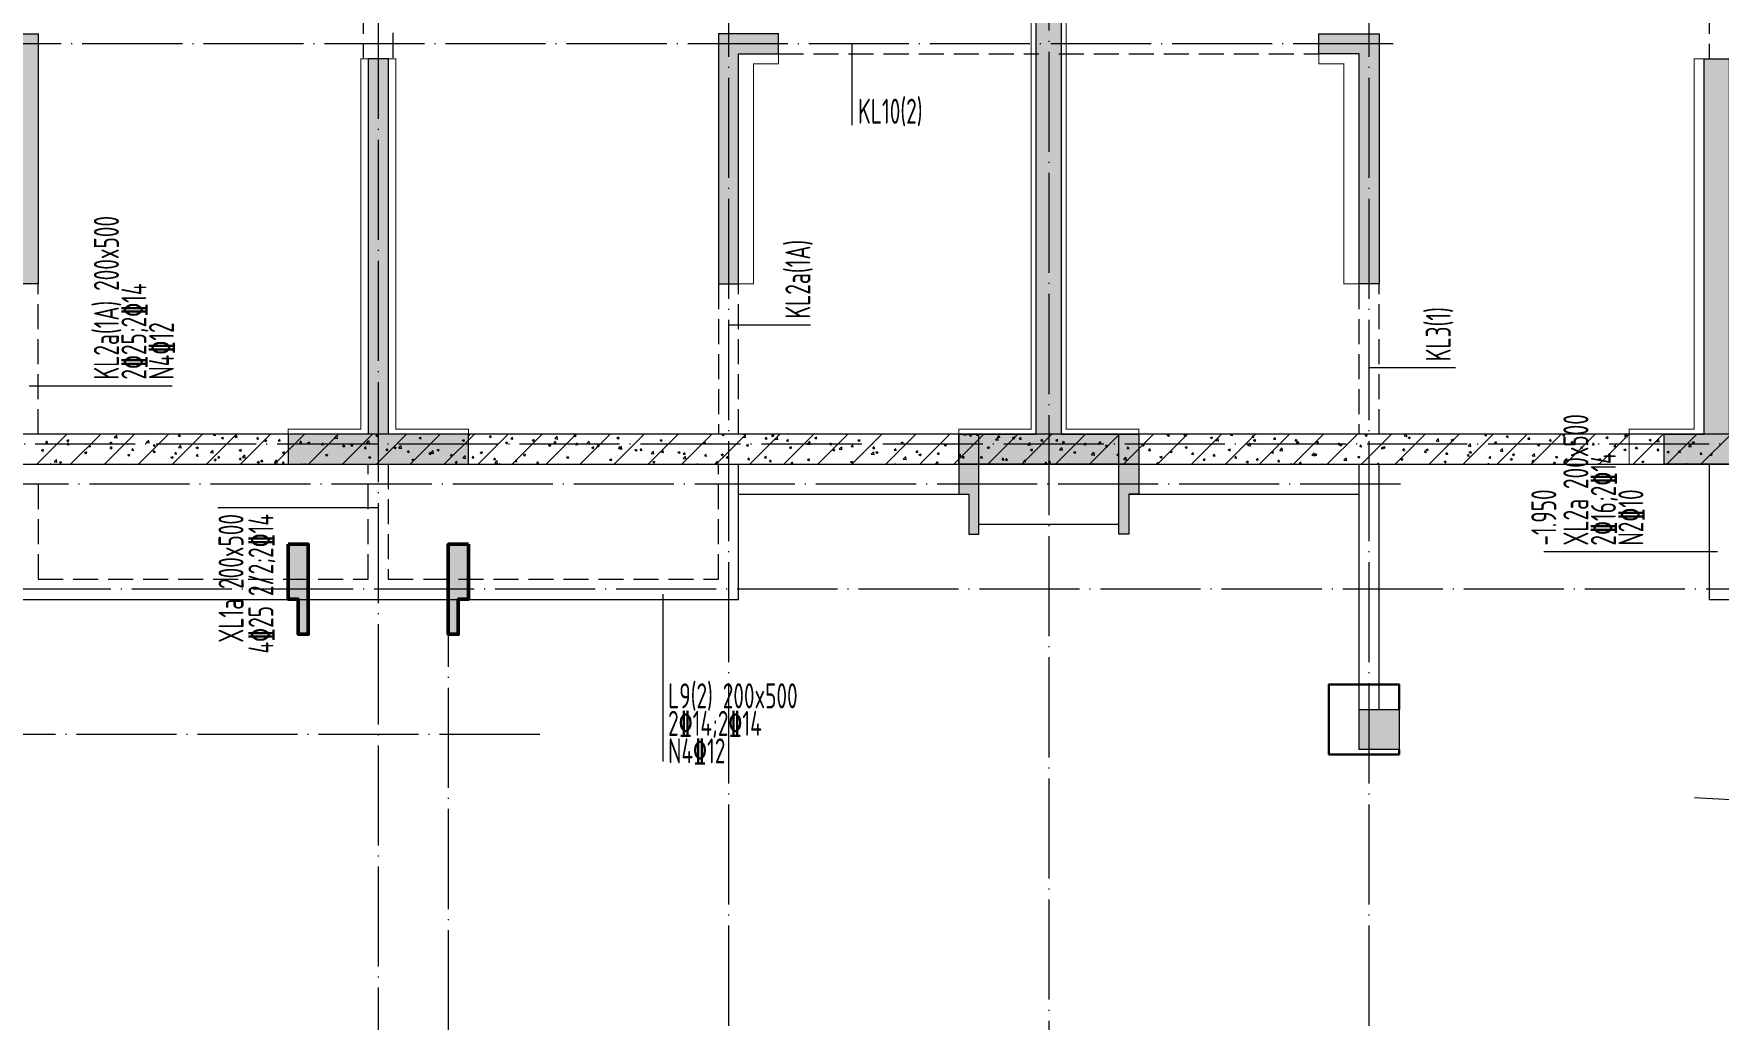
# Model space of a CAD drawing. Extents: x 5874492 to 7194610, y -939842 to -279257.
# Drawn here: x 6933902 to 6950737, y -459153 to -449307 of the extents above; entities that cross this region are included whole.
import ezdxf
from ezdxf.enums import TextEntityAlignment as Align

# ---------------------------------------------------------------- set-up
doc = ezdxf.new("R2010")
doc.units = 0
doc.header["$LTSCALE"] = 1000
doc.linetypes.add('DASH', pattern=[0.35, 0.25, -0.1])
doc.linetypes.add('DOTE', pattern=[2.42, 2, -0.2, 0.02, -0.2])
for name, color, linetype, lineweight in [('A-墙体', 140, 'Continuous', 50), ('A-大样-填充', 8, 'Continuous', 9), ('A-平面-屋面线', 40, 'Continuous', 30), ('A-轴线-塔楼', 1, 'DOTE', 9), ('A-轴线-隔墙', 41, 'DOTE', 9), ('S-基础-DQ', 6, 'Continuous', 20), ('S-基础-HATCH', 251, 'Continuous', 20), ('S-墙柱-HATCH', 251, 'Continuous', 20), ('S-墙柱-WALL', 6, 'Continuous', 20), ('S-大样-HATCH', 251, 'Continuous', 20), ('S-大样-实线', 2, 'Continuous', 20), ('S-板-BEAM', 4, 'DASH', 20), ('S-板-BEAM-CON', 2, 'Continuous', 20), ('S-板-COLU', 50, 'DASH', 20), ('S-板-模板线条', 140, 'Continuous', 20), ('S-梁-垂直集中标注', 45, 'Continuous', 20), ('S-梁-水平集中标注', 191, 'Continuous', 20)]:
    doc.layers.add(name, color=color, linetype=linetype, lineweight=lineweight)
doc.styles.add('样式 1', font='tssdeng.shx', dxfattribs={"width": 0.7, "bigfont": 'tssdchn.shx'})

# ---------------------------------------------------------------- blocks, each defined once
blk = doc.blocks.new('20191023.11405152')
at = {"layer": 'S-大样-HATCH'}
h = blk.add_hatch(color=256, dxfattribs=at)
h.dxf.hatch_style = 1
h.paths.add_polyline_path([(-100, 0), (0, 0), (0, -400), (100, -400), (100, 600), (-100, 600)])
at = {"layer": 'S-大样-实线'}
blk.add_lwpolyline([(-100, 0), (0, 0), (0, -400), (100, -400), (100, 600), (-100, 600)], close=True, dxfattribs=at)
blk = doc.blocks.new('ndgfjhgkjhk')
at = {"layer": 'A-平面-屋面线', "ltscale": 0.2}
blk.add_lwpolyline([(6637895, -532105), (6637895, -531855), (6637195, -531855), (6637195, -532555), (6637895, -532555), (6637895, -532505)], dxfattribs=at)
at = {"layer": 'S-板-BEAM'}
for p, q in [((6627545, -521955), (6627545, -525597)), ((6627845, -525597), (6627845, -521955)), ((6640995, -521955), (6640995, -525605)), ((6631695, -525555), (6634295, -525555)), ((6634495, -525555), (6637095, -525555)), ((6624295, -529355), (6624295, -527855)), ((6631095, -527855), (6631095, -529355)), ((6631295, -529355), (6631295, -527855)), ((6637495, -527855), (6637495, -529355)), ((6637695, -529355), (6637695, -527855)), ((6637695, -529355), (6637695, -529355)), ((6631095, -530805, 0), (6631095, -529655)), ((6624295, -529855, 0), (6624295, -530805, 0)), ((6624295, -530805, 0), (6627595, -530805, 0)), ((6627795, -530805, 0), (6631095, -530805, 0))]:
    blk.add_line(p, q, dxfattribs=at)
blk.add_lwpolyline([(6627595, -530805), (6627595, -529655), (6627795, -529655), (6627795, -530805)], dxfattribs=at)
at = {"layer": 'S-板-BEAM-CON'}
for p, q in [((6631295, -531005, 0), (6631295, -529655)), ((6637495, -529655), (6637495, -532105)), ((6637695, -532105), (6637695, -529655)), ((6624095, -531005, 0), (6631295, -531005, 0))]:
    blk.add_line(p, q, dxfattribs=at)
at = {"layer": 'S-板-BEAM-CON', "elevation": 0}
blk.add_lwpolyline([(6640995, -529655), (6640995, -531005), (6641705, -531005)], dxfattribs=at)
at = {"layer": 'S-板-模板线条', "ltscale": 0.5}
for p, q in [((6631295, -529955), (6633595, -529955)), ((6635195, -529955), (6637495, -529955)), ((6633695, -530255), (6635095, -530255))]:
    blk.add_line(p, q, dxfattribs=at)
blk = doc.blocks.new('ZHOUWANG2')
at = {"layer": 'A-轴线-塔楼', "linetype": 'DOTE', "ltscale": 0.5}
for p, q in [((197846, 135010), (197846, 108021)), ((191146, 126870), (191146, 108021)), ((194646, 125070), (194646, 108021)), ((201046, 125070), (201046, 107175)), ((201288, 120570), (180502, 120570)), ((227437, 116570), (165262, 116570)), ((191846, 115345), (191846, 108021)), ((192759, 113670), (165262, 113670))]:
    blk.add_line(p, q, dxfattribs=at)
at = {"layer": 'A-轴线-塔楼', "ltscale": 0.5}
blk.add_line((222179, 112100), (204299, 113036), dxfattribs=at)
at = {"layer": 'A-轴线-隔墙', "ltscale": 0.5}
for p, q in [((201360, 116170), (165262, 116170)), ((209044, 115120), (165262, 115120))]:
    blk.add_line(p, q, dxfattribs=at)
blk = doc.blocks.new('sfdgjhgfhgkjhk')
at = {"layer": 'S-基础-DQ'}
for points in [[(6945492, 358792), (6945492, 356336), (6963809, 356336), (6963809, 354236), (6966809, 354236), (6966809, 354586), (6971909, 354586), (6971909, 347036), (6977909, 347036), (6977909, 339686), (6931592, 339686), (6931592, 336294)], [(6931892, 336294), (6931892, 339386), (6978209, 339386), (6978209, 347336), (6972209, 347336), (6972209, 354886), (6966509, 354886), (6966509, 354536), (6964109, 354536), (6964109, 356636), (6945792, 356636), (6945792, 358792)]]:
    blk.add_lwpolyline(points, dxfattribs=at)
at = {"layer": 'S-基础-HATCH'}
for p, q in [((6951096, 339386), (6951396, 339686)), ((6951184, 339601), (6951199, 339618)), ((6951184, 339601), (6951202, 339599)), ((6951203, 339596), (6951199, 339615)), ((6951396, 339624), (6951417, 339632)), ((6951396, 339624), (6951410, 339613)), ((6951399, 339582), (6951414, 339599)), ((6951399, 339582), (6951417, 339580)), ((6951411, 339610), (6951417, 339628)), ((6951418, 339577), (6951414, 339596)), ((6951435, 339386), (6951735, 339686)), ((6951614, 339563), (6951629, 339580)), ((6951614, 339563), (6951632, 339561)), ((6951633, 339558), (6951630, 339577)), ((6951774, 339386), (6952074, 339686)), ((6951827, 339599), (6951848, 339608)), ((6951827, 339599), (6951842, 339589)), ((6951830, 339544), (6951844, 339561)), ((6951842, 339586), (6951848, 339604)), ((6951848, 339539), (6951845, 339558)), ((6951871, 339652), (6951895, 339676)), ((6951871, 339652), (6951898, 339648)), ((6951899, 339645), (6951895, 339674)), ((6952094, 339683), (6952095, 339686)), ((6952114, 339386), (6952414, 339686)), ((6952191, 339602), (6952215, 339627)), ((6952191, 339602), (6952218, 339598)), ((6952219, 339595), (6952215, 339624)), ((6952258, 339575), (6952279, 339584)), ((6952258, 339575), (6952273, 339565)), ((6952273, 339562), (6952279, 339580)), ((6952453, 339386), (6952753, 339686)), ((6952510, 339672), (6952531, 339680)), ((6952510, 339672), (6952525, 339662)), ((6952512, 339553), (6952535, 339577)), ((6952512, 339553), (6952538, 339549)), ((6952525, 339659), (6952532, 339677)), ((6952539, 339546), (6952536, 339574)), ((6952689, 339551), (6952710, 339559)), ((6952689, 339551), (6952704, 339541)), ((6952705, 339538), (6952711, 339556)), ((6952793, 339386), (6953093, 339686)), ((6952864, 339676), (6952873, 339686)), ((6952864, 339676), (6952882, 339674)), ((6952882, 339671), (6952880, 339686)), ((6952941, 339648), (6952962, 339656)), ((6952941, 339648), (6952956, 339638)), ((6952957, 339635), (6952963, 339653)), ((6953079, 339657), (6953094, 339674)), ((6953079, 339657), (6953097, 339655)), ((6953098, 339652), (6953094, 339671)), ((6953132, 339386), (6953432, 339686)), ((6953294, 339638), (6953309, 339655)), ((6953294, 339638), (6953312, 339636)), ((6953313, 339633), (6953309, 339652)), ((6953372, 339624), (6953393, 339632)), ((6953372, 339624), (6953387, 339614)), ((6953388, 339611), (6953394, 339629)), ((6953472, 339386), (6953772, 339686)), ((6953509, 339619), (6953524, 339636)), ((6953509, 339619), (6953527, 339618)), ((6953528, 339614), (6953525, 339633)), ((6953725, 339600), (6953739, 339618)), ((6953725, 339600), (6953743, 339599)), ((6953743, 339595), (6953740, 339614)), ((6953803, 339600), (6953824, 339608)), ((6953803, 339600), (6953818, 339590)), ((6953811, 339386), (6954111, 339686)), ((6953819, 339587), (6953825, 339605)), ((6953940, 339582), (6953954, 339599)), ((6953940, 339582), (6953958, 339580)), ((6953958, 339577), (6953955, 339595)), ((6954071, 339684), (6954072, 339686)), ((6954073, 339646), (6954096, 339671)), ((6954073, 339646), (6954099, 339642)), ((6954100, 339639), (6954097, 339668)), ((6954150, 339386), (6954450, 339686)), ((6954155, 339563), (6954169, 339580)), ((6954155, 339563), (6954173, 339561)), ((6954174, 339558), (6954170, 339577)), ((6954234, 339576), (6954255, 339584)), ((6954234, 339576), (6954249, 339566)), ((6954250, 339563), (6954256, 339581)), ((6954370, 339544), (6954385, 339561)), ((6954389, 339539), (6954385, 339558)), ((6954393, 339597), (6954416, 339621)), ((6954393, 339597), (6954420, 339593)), ((6954420, 339590), (6954417, 339618)), ((6954486, 339673), (6954507, 339681)), ((6954486, 339673), (6954501, 339663)), ((6954490, 339386), (6954790, 339686)), ((6954502, 339659), (6954508, 339678)), ((6954666, 339552), (6954687, 339560)), ((6954666, 339552), (6954680, 339542)), ((6954681, 339539), (6954687, 339557)), ((6954713, 339547), (6954736, 339571)), ((6954740, 339540), (6954737, 339569)), ((6954829, 339386), (6955129, 339686)), ((6954918, 339649), (6954939, 339657)), ((6954918, 339649), (6954933, 339639)), ((6954933, 339635), (6954939, 339654)), ((6955169, 339386), (6955469, 339686)), ((6955349, 339625), (6955370, 339633)), ((6955349, 339625), (6955364, 339615)), ((6955364, 339611), (6955370, 339630)), ((6955404, 339675), (6955413, 339686)), ((6955404, 339675), (6955422, 339674)), ((6955423, 339671), (6955420, 339686)), ((6955508, 339386), (6955808, 339686)), ((6955620, 339657), (6955634, 339674)), ((6955620, 339657), (6955637, 339655)), ((6955638, 339652), (6955635, 339671)), ((6955780, 339601), (6955801, 339609)), ((6955780, 339601), (6955795, 339591)), ((6955795, 339587), (6955802, 339606)), ((6955835, 339638), (6955849, 339655)), ((6955835, 339638), (6955853, 339636)), ((6955847, 339386), (6956147, 339686)), ((6955853, 339633), (6955850, 339652)), ((6955981, 339683), (6955981, 339686)), ((6956048, 339684), (6956048, 339686)), ((6956050, 339619), (6956064, 339636)), ((6956050, 339619), (6956068, 339617)), ((6956069, 339614), (6956065, 339633)), ((6956187, 339386), (6956487, 339686)), ((6956211, 339577), (6956232, 339585)), ((6956211, 339577), (6956226, 339567)), ((6956227, 339563), (6956233, 339582)), ((6956265, 339600), (6956280, 339617)), ((6956265, 339600), (6956283, 339599)), ((6956274, 339641), (6956297, 339665)), ((6956274, 339641), (6956301, 339637)), ((6956284, 339595), (6956280, 339614)), ((6956301, 339634), (6956298, 339662)), ((6956463, 339674), (6956484, 339682)), ((6956463, 339674), (6956478, 339663)), ((6956479, 339660), (6956485, 339678)), ((6956480, 339581), (6956495, 339599)), ((6956480, 339581), (6956498, 339580)), ((6956499, 339576), (6956495, 339595)), ((6956526, 339386), (6956826, 339686)), ((6956594, 339591), (6956618, 339615)), ((6956594, 339591), (6956621, 339587)), ((6956622, 339584), (6956618, 339613)), ((6956642, 339553), (6956663, 339561)), ((6956642, 339553), (6956657, 339543)), ((6956658, 339539), (6956664, 339557)), ((6956695, 339562), (6956710, 339580)), ((6956695, 339562), (6956713, 339561)), ((6956714, 339558), (6956711, 339576)), ((6956866, 339386), (6957166, 339686)), ((6956894, 339649), (6956915, 339658)), ((6956894, 339649), (6956909, 339639)), ((6956910, 339636), (6956916, 339654)), ((6956911, 339544), (6956925, 339561)), ((6956914, 339541), (6956938, 339566)), ((6956929, 339539), (6956926, 339558)), ((6956942, 339534), (6956938, 339563)), ((6957205, 339386), (6957505, 339686)), ((6957325, 339625), (6957346, 339634)), ((6957325, 339625), (6957340, 339615)), ((6957341, 339612), (6957347, 339630)), ((6957544, 339386), (6957844, 339686)), ((6957757, 339601), (6957778, 339610)), ((6957757, 339601), (6957771, 339591)), ((6957772, 339588), (6957778, 339606)), ((6957884, 339386), (6958184, 339686)), ((6957945, 339675), (6957954, 339686)), ((6957945, 339675), (6957963, 339674)), ((6957963, 339670), (6957961, 339686)), ((6958024, 339685), (6958025, 339686)), ((6958155, 339685), (6958157, 339686)), ((6958155, 339685), (6958182, 339680)), ((6958160, 339656), (6958175, 339674)), ((6958160, 339656), (6958178, 339655)), ((6958179, 339651), (6958175, 339670)), ((6958183, 339678), (6958182, 339686)), ((6958188, 339577), (6958209, 339585)), ((6958188, 339577), (6958203, 339567)), ((6958203, 339564), (6958209, 339582)), ((6958223, 339386), (6958523, 339686)), ((6958375, 339638), (6958390, 339655)), ((6958375, 339638), (6958393, 339636)), ((6958394, 339633), (6958390, 339651)), ((6958440, 339674), (6958461, 339682)), ((6958440, 339674), (6958455, 339664)), ((6958455, 339661), (6958461, 339679)), ((6958476, 339635), (6958499, 339659)), ((6958476, 339635), (6958502, 339631)), ((6958503, 339628), (6958500, 339656)), ((6958563, 339386), (6958863, 339686)), ((6958590, 339619), (6958605, 339636)), ((6958590, 339619), (6958608, 339617)), ((6958609, 339614), (6958606, 339633)), ((6958619, 339553), (6958640, 339561)), ((6958619, 339553), (6958634, 339543)), ((6958634, 339540), (6958640, 339558)), ((6958796, 339585), (6958819, 339610)), ((6958796, 339585), (6958822, 339581)), ((6958806, 339600), (6958820, 339617)), ((6958806, 339600), (6958824, 339598)), ((6958823, 339578), (6958820, 339607)), ((6958824, 339595), (6958821, 339614)), ((6958871, 339650), (6958892, 339658)), ((6958871, 339650), (6958886, 339640)), ((6958886, 339637), (6958893, 339655)), ((6958902, 339386), (6959202, 339686)), ((6959021, 339581), (6959035, 339598)), ((6959021, 339581), (6959039, 339579)), ((6959039, 339576), (6959036, 339595)), ((6959116, 339536), (6959139, 339560)), ((6959143, 339529), (6959140, 339557)), ((6959236, 339562), (6959250, 339579)), ((6959236, 339562), (6959254, 339561)), ((6959242, 339386), (6959542, 339686)), ((6959255, 339557), (6959251, 339576)), ((6959302, 339626), (6959323, 339634)), ((6959302, 339626), (6959317, 339616)), ((6959318, 339613), (6959324, 339631)), ((6959451, 339543), (6959466, 339561)), ((6959470, 339538), (6959466, 339557)), ((6959581, 339386), (6959881, 339686)), ((6959733, 339602), (6959754, 339610)), ((6959733, 339602), (6959748, 339592)), ((6959749, 339589), (6959755, 339607)), ((6959920, 339386), (6960220, 339686)), ((6960001, 339685), (6960001, 339686)), ((6960164, 339578), (6960185, 339586)), ((6960164, 339578), (6960179, 339568)), ((6960180, 339565), (6960186, 339583)), ((6960260, 339386), (6960560, 339686)), ((6960357, 339679), (6960364, 339686)), ((6960357, 339679), (6960383, 339675)), ((6960384, 339672), (6960382, 339686)), ((6960416, 339675), (6960437, 339683)), ((6960416, 339675), (6960431, 339665)), ((6960432, 339661), (6960438, 339680)), ((6960485, 339675), (6960495, 339686)), ((6960485, 339675), (6960503, 339673)), ((6960504, 339670), (6960501, 339686)), ((6960595, 339554), (6960616, 339562)), ((6960595, 339554), (6960610, 339544)), ((6960599, 339386), (6960899, 339686)), ((6960611, 339541), (6960617, 339559)), ((6960677, 339629), (6960700, 339654)), ((6960677, 339629), (6960704, 339625)), ((6960701, 339656), (6960715, 339673)), ((6960701, 339656), (6960719, 339655)), ((6960704, 339622), (6960701, 339651)), ((6960719, 339651), (6960716, 339670)), ((6960847, 339651), (6960868, 339659)), ((6960847, 339651), (6960862, 339641)), ((6960863, 339637), (6960869, 339656)), ((6960916, 339637), (6960930, 339655)), ((6960916, 339637), (6960934, 339636)), ((6960934, 339632), (6960931, 339651)), ((6960939, 339386), (6961239, 339686)), ((6960997, 339580), (6961021, 339604)), ((6960997, 339580), (6961024, 339575)), ((6961024, 339573), (6961021, 339601)), ((6961131, 339618), (6961145, 339636)), ((6961131, 339618), (6961149, 339617)), ((6961150, 339614), (6961146, 339632)), ((6961278, 339386), (6961578, 339686)), ((6961279, 339627), (6961300, 339635)), ((6961279, 339627), (6961294, 339617)), ((6961294, 339613), (6961300, 339632)), ((6961317, 339530), (6961341, 339554)), ((6961345, 339523), (6961341, 339551)), ((6961346, 339600), (6961361, 339617)), ((6961346, 339600), (6961364, 339598)), ((6961365, 339595), (6961361, 339614)), ((6961561, 339581), (6961576, 339598)), ((6961561, 339581), (6961579, 339579)), ((6961580, 339576), (6961576, 339595)), ((6961617, 339386), (6961917, 339686)), ((6961710, 339603), (6961731, 339611)), ((6961710, 339603), (6961725, 339593)), ((6961725, 339589), (6961731, 339607)), ((6961776, 339562), (6961791, 339579)), ((6961776, 339562), (6961794, 339560)), ((6961795, 339557), (6961792, 339576)), ((6961957, 339386), (6962257, 339686)), ((6961977, 339686), (6961977, 339686)), ((6961992, 339543), (6962006, 339560)), ((6962010, 339538), (6962007, 339557)), ((6962141, 339579), (6962162, 339587)), ((6962141, 339579), (6962156, 339569)), ((6962156, 339565), (6962163, 339583)), ((6962296, 339386), (6962596, 339686)), ((6962393, 339675), (6962414, 339684)), ((6962393, 339675), (6962408, 339665)), ((6962409, 339662), (6962415, 339680)), ((6962558, 339673), (6962571, 339686)), ((6962558, 339673), (6962585, 339669)), ((6962572, 339555), (6962593, 339563)), ((6962572, 339555), (6962587, 339545)), ((6962586, 339666), (6962583, 339686)), ((6962588, 339541), (6962594, 339559)), ((6962636, 339386), (6962936, 339686)), ((6962824, 339651), (6962845, 339660)), ((6962824, 339651), (6962839, 339641)), ((6962840, 339638), (6962846, 339656)), ((6962878, 339624), (6962902, 339648)), ((6962878, 339624), (6962905, 339619)), ((6962906, 339617), (6962902, 339645)), ((6962975, 339386), (6963275, 339686)), ((6963026, 339675), (6963036, 339686)), ((6963026, 339675), (6963044, 339673)), ((6963045, 339670), (6963042, 339686)), ((6963199, 339574), (6963222, 339598)), ((6963199, 339574), (6963225, 339570)), ((6963226, 339567), (6963223, 339595)), ((6963241, 339656), (6963256, 339673)), ((6963241, 339656), (6963259, 339654)), ((6963255, 339627), (6963276, 339635)), ((6963255, 339627), (6963270, 339617)), ((6963260, 339651), (6963256, 339670)), ((6963271, 339614), (6963277, 339632)), ((6963314, 339386), (6963614, 339686)), ((6963456, 339637), (6963471, 339654)), ((6963456, 339637), (6963474, 339635)), ((6963475, 339632), (6963471, 339651)), ((6963654, 339386), (6963954, 339686)), ((6963671, 339618), (6963686, 339635)), ((6963671, 339618), (6963689, 339617)), ((6963686, 339603), (6963707, 339611)), ((6963686, 339603), (6963701, 339593)), ((6963690, 339613), (6963687, 339632)), ((6963702, 339590), (6963708, 339608)), ((6963887, 339599), (6963901, 339617)), ((6963887, 339599), (6963905, 339598)), ((6963905, 339594), (6963902, 339613)), ((6963993, 339386), (6964293, 339686)), ((6964102, 339581), (6964116, 339598)), ((6964102, 339581), (6964120, 339579)), ((6964120, 339576), (6964117, 339594)), ((6964118, 339579), (6964139, 339587)), ((6964118, 339579), (6964132, 339569)), ((6964133, 339566), (6964139, 339584)), ((6964317, 339562), (6964331, 339579)), ((6964317, 339562), (6964335, 339560)), ((6964336, 339557), (6964332, 339576)), ((6964333, 339386), (6964633, 339686)), ((6964370, 339676), (6964391, 339684)), ((6964370, 339676), (6964385, 339666)), ((6964385, 339663), (6964391, 339681)), ((6964532, 339543), (6964547, 339560)), ((6964551, 339538), (6964547, 339557)), ((6964549, 339555), (6964570, 339563)), ((6964549, 339555), (6964564, 339545)), ((6964564, 339542), (6964570, 339560)), ((6964672, 339386), (6964972, 339686)), ((6964760, 339668), (6964778, 339686)), ((6964760, 339668), (6964786, 339663)), ((6964787, 339661), (6964784, 339686)), ((6964801, 339652), (6964822, 339660)), ((6964801, 339652), (6964816, 339642)), ((6964816, 339639), (6964822, 339657)), ((6965012, 339386), (6965312, 339686)), ((6965080, 339618), (6965103, 339642)), ((6965080, 339618), (6965107, 339614)), ((6965107, 339611), (6965104, 339639)), ((6965232, 339628), (6965253, 339636)), ((6965232, 339628), (6965247, 339618)), ((6965247, 339615), (6965254, 339633)), ((6965351, 339386), (6965651, 339686)), ((6965400, 339568), (6965423, 339593)), ((6965400, 339568), (6965427, 339564)), ((6965427, 339561), (6965424, 339590)), ((6965566, 339674), (6965576, 339686)), ((6965566, 339674), (6965584, 339673)), ((6965585, 339670), (6965582, 339686)), ((6965663, 339604), (6965684, 339612)), ((6965663, 339604), (6965678, 339594)), ((6965679, 339591), (6965685, 339609)), ((6965690, 339386), (6965990, 339686)), ((6965782, 339656), (6965796, 339673)), ((6965782, 339656), (6965800, 339654)), ((6965800, 339651), (6965797, 339669)), ((6965997, 339637), (6966011, 339654)), ((6965997, 339637), (6966015, 339635)), ((6966015, 339632), (6966012, 339651)), ((6966030, 339386), (6966330, 339686)), ((6966094, 339580), (6966115, 339588)), ((6966094, 339580), (6966109, 339570)), ((6966110, 339567), (6966116, 339585)), ((6966212, 339618), (6966226, 339635)), ((6966212, 339618), (6966230, 339616)), ((6966231, 339613), (6966227, 339632)), ((6966346, 339677), (6966367, 339685)), ((6966346, 339677), (6966361, 339667)), ((6966362, 339663), (6966368, 339682)), ((6966369, 339386), (6966669, 339686)), ((6966427, 339599), (6966442, 339616)), ((6966427, 339599), (6966445, 339598)), ((6966446, 339594), (6966442, 339613)), ((6966525, 339556), (6966546, 339564)), ((6966525, 339556), (6966540, 339546)), ((6966541, 339543), (6966547, 339561)), ((6966642, 339580), (6966657, 339598)), ((6966642, 339580), (6966660, 339579)), ((6966661, 339575), (6966657, 339594)), ((6966709, 339386), (6967009, 339686)), ((6966777, 339653), (6966798, 339661)), ((6966777, 339653), (6966792, 339643)), ((6966793, 339639), (6966799, 339657)), ((6966857, 339561), (6966872, 339579)), ((6966857, 339561), (6966875, 339560)), ((6966876, 339557), (6966873, 339575)), ((6966961, 339662), (6966984, 339686)), ((6966961, 339662), (6966988, 339658)), ((6966988, 339655), (6966985, 339683)), ((6967048, 339386), (6967348, 339686)), ((6967073, 339543), (6967087, 339560)), ((6967091, 339538), (6967088, 339557)), ((6967208, 339629), (6967229, 339637)), ((6967208, 339629), (6967223, 339619)), ((6967224, 339615), (6967230, 339633)), ((6967281, 339612), (6967305, 339637)), ((6967281, 339612), (6967308, 339608)), ((6967309, 339605), (6967305, 339634)), ((6967387, 339386), (6967687, 339686)), ((6967601, 339563), (6967625, 339587)), ((6967601, 339563), (6967628, 339558)), ((6967629, 339556), (6967625, 339584)), ((6967640, 339605), (6967661, 339613)), ((6967640, 339605), (6967655, 339595)), ((6967655, 339591), (6967661, 339609)), ((6967727, 339386), (6968027, 339686)), ((6951143, 339527), (6951164, 339535)), ((6951143, 339527), (6951158, 339517)), ((6951159, 339513), (6951165, 339531)), ((6951235, 339386), (6951240, 339392)), ((6951241, 339386), (6951241, 339389)), ((6951271, 339409), (6951294, 339434)), ((6951271, 339409), (6951297, 339405)), ((6951298, 339402), (6951295, 339431)), ((6951323, 339406), (6951344, 339414)), ((6951323, 339406), (6951337, 339396)), ((6951338, 339393), (6951344, 339411)), ((6951575, 339503), (6951596, 339511)), ((6951575, 339503), (6951590, 339493)), ((6951590, 339489), (6951596, 339507)), ((6951765, 339386), (6951775, 339390)), ((6951775, 339386), (6951775, 339387)), ((6951830, 339544), (6951848, 339543)), ((6952006, 339479), (6952027, 339487)), ((6952006, 339479), (6952021, 339469)), ((6952021, 339465), (6952027, 339483)), ((6952045, 339525), (6952059, 339543)), ((6952045, 339525), (6952063, 339524)), ((6952063, 339520), (6952060, 339539)), ((6952260, 339507), (6952274, 339524)), ((6952260, 339507), (6952278, 339505)), ((6952279, 339502), (6952275, 339520)), ((6952437, 339455), (6952458, 339463)), ((6952437, 339455), (6952452, 339445)), ((6952452, 339441), (6952459, 339459)), ((6952475, 339488), (6952490, 339505)), ((6952475, 339488), (6952493, 339486)), ((6952494, 339483), (6952490, 339502)), ((6952690, 339469), (6952705, 339486)), ((6952690, 339469), (6952708, 339467)), ((6952709, 339464), (6952705, 339483)), ((6952832, 339503), (6952855, 339527)), ((6952832, 339503), (6952858, 339499)), ((6952859, 339496), (6952856, 339525)), ((6952868, 339431), (6952889, 339439)), ((6952868, 339431), (6952883, 339421)), ((6952884, 339417), (6952890, 339435)), ((6952905, 339450), (6952920, 339467)), ((6952905, 339450), (6952923, 339448)), ((6952924, 339445), (6952921, 339464)), ((6953120, 339527), (6953141, 339535)), ((6953120, 339527), (6953135, 339517)), ((6953121, 339431), (6953135, 339448)), ((6953121, 339431), (6953139, 339430)), ((6953136, 339514), (6953142, 339532)), ((6953139, 339426), (6953136, 339445)), ((6953152, 339453), (6953175, 339478)), ((6953152, 339453), (6953179, 339449)), ((6953179, 339446), (6953176, 339475)), ((6953299, 339407), (6953320, 339415)), ((6953299, 339407), (6953314, 339397)), ((6953315, 339393), (6953321, 339411)), ((6953336, 339412), (6953350, 339430)), ((6953336, 339412), (6953354, 339411)), ((6953354, 339407), (6953351, 339426)), ((6953472, 339404), (6953495, 339428)), ((6953472, 339404), (6953499, 339400)), ((6953499, 339397), (6953496, 339425)), ((6953551, 339503), (6953572, 339511)), ((6953551, 339503), (6953566, 339493)), ((6953551, 339394), (6953565, 339411)), ((6953551, 339394), (6953569, 339392)), ((6953570, 339389), (6953566, 339407)), ((6953567, 339490), (6953573, 339508)), ((6953739, 339386), (6953751, 339391)), ((6953752, 339386), (6953752, 339387)), ((6953776, 339386), (6953781, 339392)), ((6953782, 339386), (6953781, 339389)), ((6953982, 339479), (6954003, 339487)), ((6953982, 339479), (6953997, 339469)), ((6953998, 339466), (6954004, 339484)), ((6954370, 339544), (6954388, 339542)), ((6954413, 339455), (6954434, 339463)), ((6954413, 339455), (6954428, 339445)), ((6954429, 339442), (6954435, 339460)), ((6954585, 339525), (6954600, 339542)), ((6954585, 339525), (6954603, 339524)), ((6954604, 339520), (6954600, 339539)), ((6954713, 339547), (6954740, 339543)), ((6954800, 339506), (6954815, 339523)), ((6954800, 339506), (6954818, 339505)), ((6954819, 339501), (6954816, 339520)), ((6954845, 339431), (6954866, 339439)), ((6954845, 339431), (6954860, 339421)), ((6954860, 339418), (6954866, 339436)), ((6955016, 339487), (6955030, 339505)), ((6955016, 339487), (6955034, 339486)), ((6955034, 339483), (6955031, 339501)), ((6955033, 339497), (6955057, 339522)), ((6955033, 339497), (6955060, 339493)), ((6955061, 339490), (6955057, 339519)), ((6955097, 339528), (6955118, 339536)), ((6955097, 339528), (6955112, 339518)), ((6955112, 339515), (6955118, 339533)), ((6955231, 339469), (6955245, 339486)), ((6955231, 339469), (6955249, 339467)), ((6955249, 339464), (6955246, 339482)), ((6955276, 339407), (6955297, 339415)), ((6955276, 339407), (6955291, 339397)), ((6955291, 339394), (6955297, 339412)), ((6955353, 339448), (6955377, 339472)), ((6955353, 339448), (6955380, 339444)), ((6955381, 339441), (6955377, 339469)), ((6955446, 339450), (6955460, 339467)), ((6955446, 339450), (6955464, 339448)), ((6955465, 339445), (6955461, 339464)), ((6955528, 339504), (6955549, 339512)), ((6955528, 339504), (6955543, 339494)), ((6955543, 339491), (6955550, 339509)), ((6955661, 339431), (6955676, 339448)), ((6955661, 339431), (6955679, 339429)), ((6955674, 339398), (6955697, 339422)), ((6955674, 339398), (6955700, 339394)), ((6955680, 339426), (6955676, 339445)), ((6955701, 339391), (6955698, 339420)), ((6955714, 339386), (6955728, 339391)), ((6955728, 339386), (6955729, 339388)), ((6955876, 339412), (6955891, 339429)), ((6955876, 339412), (6955894, 339411)), ((6955895, 339407), (6955891, 339426)), ((6955959, 339480), (6955980, 339488)), ((6955959, 339480), (6955974, 339470)), ((6955975, 339467), (6955981, 339485)), ((6956092, 339393), (6956106, 339411)), ((6956092, 339393), (6956109, 339392)), ((6956110, 339388), (6956107, 339407)), ((6956316, 339386), (6956321, 339392)), ((6956322, 339386), (6956322, 339388)), ((6956390, 339456), (6956411, 339464)), ((6956390, 339456), (6956405, 339446)), ((6956406, 339443), (6956412, 339461)), ((6956821, 339432), (6956842, 339440)), ((6956821, 339432), (6956836, 339422)), ((6956837, 339419), (6956843, 339437)), ((6956911, 339544), (6956929, 339542)), ((6956914, 339541), (6956941, 339537)), ((6957073, 339529), (6957094, 339537)), ((6957073, 339529), (6957088, 339519)), ((6957089, 339515), (6957095, 339533)), ((6957126, 339525), (6957140, 339542)), ((6957126, 339525), (6957144, 339523)), ((6957144, 339520), (6957141, 339539)), ((6957235, 339492), (6957258, 339516)), ((6957235, 339492), (6957261, 339488)), ((6957252, 339408), (6957273, 339416)), ((6957252, 339408), (6957267, 339398)), ((6957262, 339485), (6957259, 339513)), ((6957268, 339395), (6957274, 339413)), ((6957341, 339506), (6957355, 339523)), ((6957341, 339506), (6957359, 339504)), ((6957360, 339501), (6957356, 339520)), ((6957504, 339505), (6957525, 339513)), ((6957504, 339505), (6957519, 339495)), ((6957520, 339491), (6957526, 339509)), ((6957555, 339442), (6957578, 339466)), ((6957555, 339442), (6957581, 339438)), ((6957556, 339487), (6957571, 339504)), ((6957556, 339487), (6957574, 339486)), ((6957575, 339482), (6957571, 339501)), ((6957582, 339435), (6957579, 339464)), ((6957689, 339386), (6957705, 339392)), ((6957704, 339386), (6957705, 339389)), ((6957771, 339468), (6957786, 339486)), ((6957771, 339468), (6957789, 339467)), ((6957790, 339463), (6957786, 339482)), ((6957875, 339392), (6957898, 339417)), ((6957875, 339392), (6957902, 339388)), ((6957902, 339386), (6957899, 339414)), ((6957936, 339481), (6957957, 339489)), ((6957936, 339481), (6957951, 339471)), ((6957951, 339467), (6957957, 339485)), ((6957987, 339450), (6958001, 339467)), ((6957987, 339450), (6958004, 339448)), ((6958005, 339445), (6958002, 339463)), ((6958202, 339431), (6958216, 339448)), ((6958202, 339431), (6958220, 339429)), ((6958220, 339426), (6958217, 339445)), ((6958367, 339457), (6958388, 339465)), ((6958367, 339457), (6958382, 339447)), ((6958382, 339443), (6958388, 339461)), ((6958417, 339412), (6958431, 339429)), ((6958417, 339412), (6958435, 339410)), ((6958435, 339407), (6958432, 339426)), ((6958632, 339393), (6958647, 339410)), ((6958632, 339393), (6958650, 339391)), ((6958651, 339388), (6958647, 339407)), ((6958798, 339433), (6958819, 339441)), ((6958798, 339433), (6958813, 339423)), ((6958813, 339419), (6958820, 339437)), ((6958857, 339386), (6958862, 339391)), ((6958863, 339386), (6958862, 339388)), ((6959050, 339529), (6959071, 339537)), ((6959050, 339529), (6959065, 339519)), ((6959066, 339516), (6959072, 339534)), ((6959116, 339536), (6959143, 339532)), ((6959229, 339409), (6959250, 339417)), ((6959229, 339409), (6959244, 339399)), ((6959245, 339395), (6959251, 339413)), ((6959436, 339486), (6959459, 339510)), ((6959436, 339486), (6959463, 339482)), ((6959451, 339543), (6959469, 339542)), ((6959463, 339479), (6959460, 339507)), ((6959481, 339505), (6959502, 339513)), ((6959481, 339505), (6959496, 339495)), ((6959497, 339492), (6959503, 339510)), ((6959664, 339386), (6959681, 339393)), ((6959666, 339525), (6959681, 339542)), ((6959666, 339525), (6959684, 339523)), ((6959685, 339520), (6959681, 339538)), ((6959681, 339386), (6959682, 339389)), ((6959756, 339436), (6959780, 339461)), ((6959756, 339436), (6959783, 339432)), ((6959784, 339429), (6959780, 339458)), ((6959881, 339506), (6959896, 339523)), ((6959881, 339506), (6959899, 339504)), ((6959900, 339501), (6959897, 339520)), ((6959912, 339481), (6959933, 339489)), ((6959912, 339481), (6959927, 339471)), ((6959928, 339468), (6959934, 339486)), ((6960076, 339387), (6960100, 339411)), ((6960076, 339387), (6960080, 339386)), ((6960097, 339487), (6960111, 339504)), ((6960097, 339487), (6960115, 339485)), ((6960103, 339386), (6960100, 339408)), ((6960115, 339482), (6960112, 339501)), ((6960312, 339468), (6960326, 339485)), ((6960312, 339468), (6960330, 339467)), ((6960330, 339463), (6960327, 339482)), ((6960343, 339457), (6960364, 339465)), ((6960343, 339457), (6960358, 339447)), ((6960359, 339444), (6960365, 339462)), ((6960527, 339449), (6960541, 339467)), ((6960527, 339449), (6960545, 339448)), ((6960546, 339444), (6960542, 339463)), ((6960742, 339430), (6960757, 339448)), ((6960742, 339430), (6960760, 339429)), ((6960761, 339426), (6960757, 339444)), ((6960774, 339433), (6960795, 339441)), ((6960774, 339433), (6960789, 339423)), ((6960790, 339420), (6960796, 339438)), ((6960957, 339412), (6960972, 339429)), ((6960957, 339412), (6960975, 339410)), ((6960976, 339407), (6960973, 339426)), ((6961027, 339530), (6961048, 339538)), ((6961027, 339530), (6961041, 339520)), ((6961042, 339517), (6961048, 339535)), ((6961173, 339393), (6961187, 339410)), ((6961173, 339393), (6961190, 339391)), ((6961191, 339388), (6961188, 339407)), ((6961206, 339409), (6961227, 339417)), ((6961206, 339409), (6961221, 339399)), ((6961221, 339396), (6961227, 339414)), ((6961317, 339530), (6961344, 339526)), ((6961398, 339386), (6961402, 339391)), ((6961403, 339386), (6961403, 339388)), ((6961458, 339506), (6961479, 339514)), ((6961458, 339506), (6961473, 339496)), ((6961473, 339493), (6961479, 339511)), ((6961638, 339480), (6961661, 339505)), ((6961638, 339480), (6961664, 339476)), ((6961639, 339386), (6961658, 339393)), ((6961657, 339386), (6961658, 339390)), ((6961665, 339473), (6961662, 339502)), ((6961889, 339482), (6961910, 339490)), ((6961889, 339482), (6961904, 339472)), ((6961904, 339469), (6961911, 339487)), ((6961958, 339431), (6961981, 339455)), ((6961958, 339431), (6961984, 339427)), ((6961985, 339424), (6961982, 339452)), ((6961992, 339543), (6962010, 339542)), ((6962207, 339524), (6962221, 339542)), ((6962207, 339524), (6962225, 339523)), ((6962225, 339519), (6962222, 339538)), ((6962283, 339386), (6962301, 339405)), ((6962304, 339386), (6962302, 339402)), ((6962320, 339458), (6962341, 339466)), ((6962320, 339458), (6962335, 339448)), ((6962336, 339445), (6962342, 339463)), ((6962422, 339506), (6962436, 339523)), ((6962422, 339506), (6962440, 339504)), ((6962441, 339501), (6962437, 339519)), ((6962637, 339487), (6962652, 339504)), ((6962637, 339487), (6962655, 339485)), ((6962656, 339482), (6962652, 339501)), ((6962751, 339434), (6962772, 339442)), ((6962751, 339434), (6962766, 339424)), ((6962767, 339421), (6962773, 339439)), ((6962852, 339468), (6962867, 339485)), ((6962852, 339468), (6962870, 339466)), ((6962871, 339463), (6962867, 339482)), ((6963003, 339531), (6963024, 339539)), ((6963003, 339531), (6963018, 339521)), ((6963019, 339517), (6963025, 339535)), ((6963068, 339449), (6963082, 339466)), ((6963068, 339449), (6963085, 339447)), ((6963086, 339444), (6963083, 339463)), ((6963182, 339410), (6963203, 339418)), ((6963182, 339410), (6963197, 339400)), ((6963198, 339396), (6963204, 339415)), ((6963283, 339430), (6963297, 339447)), ((6963283, 339430), (6963301, 339429)), ((6963301, 339425), (6963298, 339444)), ((6963434, 339507), (6963455, 339515)), ((6963434, 339507), (6963449, 339497)), ((6963450, 339493), (6963456, 339511)), ((6963498, 339411), (6963512, 339429)), ((6963498, 339411), (6963516, 339410)), ((6963516, 339406), (6963513, 339425)), ((6963519, 339524), (6963542, 339549)), ((6963519, 339524), (6963545, 339520)), ((6963546, 339517), (6963543, 339546)), ((6963614, 339386), (6963634, 339394)), ((6963634, 339386), (6963635, 339391)), ((6963713, 339393), (6963728, 339410)), ((6963713, 339393), (6963731, 339391)), ((6963732, 339388), (6963728, 339406)), ((6963839, 339475), (6963862, 339499)), ((6963839, 339475), (6963866, 339470)), ((6963866, 339468), (6963863, 339496)), ((6963865, 339483), (6963886, 339491)), ((6963865, 339483), (6963880, 339473)), ((6963881, 339469), (6963887, 339487)), ((6963939, 339386), (6963943, 339391)), ((6963944, 339386), (6963943, 339388)), ((6964159, 339425), (6964182, 339449)), ((6964159, 339425), (6964186, 339421)), ((6964186, 339418), (6964183, 339446)), ((6964297, 339459), (6964318, 339467)), ((6964297, 339459), (6964312, 339449)), ((6964312, 339445), (6964318, 339463)), ((6964490, 339386), (6964503, 339400)), ((6964505, 339386), (6964503, 339397)), ((6964532, 339543), (6964550, 339541)), ((6964728, 339435), (6964749, 339443)), ((6964728, 339435), (6964743, 339425)), ((6964743, 339421), (6964749, 339439)), ((6964747, 339524), (6964762, 339541)), ((6964747, 339524), (6964765, 339523)), ((6964766, 339519), (6964762, 339538)), ((6964963, 339505), (6964977, 339522)), ((6964963, 339505), (6964980, 339504)), ((6964981, 339500), (6964978, 339519)), ((6964980, 339531), (6965001, 339539)), ((6964980, 339531), (6964995, 339521)), ((6964995, 339518), (6965001, 339536)), ((6965159, 339411), (6965180, 339419)), ((6965159, 339411), (6965174, 339400)), ((6965174, 339397), (6965181, 339415)), ((6965178, 339486), (6965192, 339504)), ((6965178, 339486), (6965196, 339485)), ((6965196, 339482), (6965193, 339500)), ((6965393, 339468), (6965407, 339485)), ((6965393, 339468), (6965411, 339466)), ((6965411, 339463), (6965408, 339481)), ((6965411, 339507), (6965432, 339515)), ((6965411, 339507), (6965426, 339497)), ((6965427, 339494), (6965433, 339512)), ((6965590, 339387), (6965611, 339395)), ((6965590, 339387), (6965591, 339386)), ((6965608, 339449), (6965623, 339466)), ((6965608, 339449), (6965626, 339447)), ((6965610, 339386), (6965612, 339391)), ((6965627, 339444), (6965623, 339463)), ((6965720, 339519), (6965744, 339543)), ((6965720, 339519), (6965747, 339514)), ((6965748, 339512), (6965744, 339540)), ((6965823, 339430), (6965838, 339447)), ((6965823, 339430), (6965841, 339428)), ((6965842, 339425), (6965838, 339444)), ((6965842, 339483), (6965863, 339491)), ((6965842, 339483), (6965857, 339473)), ((6965858, 339470), (6965864, 339488)), ((6966038, 339411), (6966053, 339428)), ((6966038, 339411), (6966056, 339410)), ((6966040, 339469), (6966064, 339493)), ((6966040, 339469), (6966067, 339465)), ((6966057, 339406), (6966054, 339425)), ((6966068, 339462), (6966064, 339490)), ((6966254, 339392), (6966268, 339410)), ((6966254, 339392), (6966272, 339391)), ((6966272, 339387), (6966269, 339406)), ((6966273, 339459), (6966294, 339467)), ((6966273, 339459), (6966288, 339449)), ((6966289, 339446), (6966295, 339464)), ((6966361, 339419), (6966384, 339444)), ((6966361, 339419), (6966387, 339415)), ((6966388, 339412), (6966385, 339441)), ((6966479, 339386), (6966483, 339391)), ((6966484, 339386), (6966484, 339387)), ((6966697, 339386), (6966704, 339394)), ((6966704, 339435), (6966725, 339443)), ((6966704, 339435), (6966719, 339425)), ((6966705, 339386), (6966705, 339391)), ((6966720, 339422), (6966726, 339440)), ((6966956, 339532), (6966977, 339540)), ((6966956, 339532), (6966971, 339522)), ((6966972, 339519), (6966978, 339537)), ((6967073, 339543), (6967091, 339541)), ((6967135, 339411), (6967157, 339419)), ((6967135, 339411), (6967150, 339401)), ((6967151, 339398), (6967157, 339416)), ((6967288, 339524), (6967302, 339541)), ((6967288, 339524), (6967306, 339522)), ((6967306, 339519), (6967303, 339538)), ((6967388, 339508), (6967409, 339516)), ((6967388, 339508), (6967402, 339498)), ((6967403, 339495), (6967409, 339513)), ((6967503, 339505), (6967517, 339522)), ((6967503, 339505), (6967521, 339503)), ((6967522, 339500), (6967518, 339519)), ((6967567, 339387), (6967588, 339395)), ((6967567, 339387), (6967568, 339386)), ((6967586, 339386), (6967588, 339392)), ((6967718, 339486), (6967733, 339503)), ((6967718, 339486), (6967736, 339485)), ((6967737, 339481), (6967733, 339500)), ((6967819, 339484), (6967840, 339492)), ((6967819, 339484), (6967834, 339474)), ((6967834, 339471), (6967840, 339489))]:
    blk.add_line(p, q, dxfattribs=at)
blk = doc.blocks.new('sdgjhgfjhgfj')
at = {"layer": 'S-板-COLU', "const_width": 10}
for points in [[(6317045, -409352), (6317045, -409002), (6317770, -409002), (6317770, -408852), (6317770, -408852), (6317770, -404652), (6318120, -404652), (6318120, -408852), (6318120, -408852), (6318120, -409002), (6318845, -409002), (6318845, -409352)], [(6307495, -407552), (6307495, -405352), (6307245, -405352), (6307245, -405052), (6307845, -405052), (6307845, -407552)], [(6314645, -407552), (6314645, -405052), (6315245, -405052), (6315245, -405352), (6314995, -405352), (6314995, -407552)], [(6320895, -407552), (6320895, -405352), (6320645, -405352), (6320645, -405052), (6321245, -405052), (6321245, -407552)], [(6310345, -409352), (6310345, -409002), (6311070, -409002), (6311070, -408852), (6311070, -408852), (6311070, -405302), (6311420, -405302), (6311420, -408852), (6311420, -408852), (6311420, -409002), (6312145, -409002), (6312145, -409352)], [(6323745, -409352), (6323745, -409002), (6324395, -409002), (6324395, -408852), (6324395, -405302), (6324745, -405302), (6324745, -408852), (6324745, -408852), (6324745, -409002), (6325545, -409002), (6325545, -409352)], [(6321045, -411802), (6321445, -411802), (6321445, -412202), (6321045, -412202)]]:
    blk.add_lwpolyline(points, close=True, dxfattribs=at)
blk = doc.blocks.new('safdhgfjhgfj')
at = {"layer": 'S-墙柱-HATCH', "ltscale": 0.2}
h = blk.add_hatch(color=256, dxfattribs=at)
h.paths.add_polyline_path([(6293545, -281423), (6293545, -286793), (6293845, -286793), (6293845, -286023), (6296545, -286023), (6296545, -285823), (6296445, -285823), (6293845, -285823), (6293845, -280773), (6293245, -280773), (6293245, -281423)])
h.paths.add_polyline_path([(6288045, -295923), (6287795, -295923), (6287795, -288523), (6288635, -288523), (6288635, -288273), (6287545, -288273), (6287545, -296523), (6288045, -296523)])
h.paths.add_polyline_path([(6314845, -287823), (6315845, -287823), (6315845, -287623), (6314645, -287623), (6314645, -290323), (6314845, -290323)])
h.paths.add_polyline_path([(6314845, -292123), (6315245, -292123), (6315245, -291923), (6314645, -291923), (6314645, -294423), (6314845, -294423)])
h.paths.add_polyline_path([(6315645, -286023), (6313895, -286023), (6313895, -285823), (6315845, -285823), (6315845, -286463), (6315645, -286463)])
h.paths.add_polyline_path([(6304670, -290323), (6304420, -290323), (6304420, -287823), (6304045, -287823), (6304045, -287623), (6305045, -287623), (6305045, -287823), (6304670, -287823)])
h.paths.add_polyline_path([(6301445, -292123), (6301845, -292123), (6301845, -291923), (6301245, -291923), (6301245, -294423), (6301445, -294423)])
h.paths.add_polyline_path([(6314095, -284523), (6314095, -283423), (6312495, -283423), (6312495, -281123), (6309995, -281123), (6309995, -283423), (6308395, -283423), (6308395, -284523), (6308595, -284523), (6308595, -283623), (6310695, -283623), (6310695, -283423), (6310195, -283423), (6310195, -281323), (6312295, -281323), (6312295, -283423), (6311795, -283423), (6311795, -283623), (6313895, -283623), (6313895, -284523)])
h.paths.add_polyline_path([(6307645, -287823), (6306645, -287823), (6306645, -287623), (6307845, -287623), (6307845, -290323), (6307645, -290323)])
h.paths.add_polyline_path([(6307645, -292123), (6307245, -292123), (6307245, -291923), (6307845, -291923), (6307845, -294423), (6307645, -294423)])
h.paths.add_polyline_path([(6300645, -285823), (6300645, -286023), (6302245, -286023), (6302245, -286463), (6302445, -286463), (6302445, -285823)])
h.paths.add_polyline_path([(6300645, -283273), (6300645, -284473), (6300845, -284473), (6300845, -280773), (6298345, -280773), (6298345, -281473), (6298545, -281473), (6298545, -280973), (6300645, -280973), (6300645, -283073), (6298545, -283073), (6298545, -282573), (6298345, -282573), (6298345, -283273)])
h.paths.add_polyline_path([(6306845, -286023), (6308595, -286023), (6308595, -285823), (6306645, -285823), (6306645, -286463), (6306845, -286463)])
h.paths.add_polyline_path([(6297695, -288523), (6297995, -288523), (6297995, -286023), (6298095, -286023), (6298095, -285823), (6297695, -285823)])
h.paths.add_polyline_path([(6311145, -288523), (6311345, -288523), (6311345, -286023), (6311695, -286023), (6311695, -285823), (6310795, -285823), (6310795, -286023), (6311145, -286023)])
h.paths.add_polyline_path([(6301445, -287823), (6302445, -287823), (6302445, -287623), (6301245, -287623), (6301245, -290323), (6301445, -290323)])
h.paths.add_polyline_path([(6298395, -296223), (6298395, -295923), (6297995, -295923), (6297995, -292173), (6297695, -292173), (6297695, -295923), (6296945, -295923), (6296945, -296223)])
h.paths.add_polyline_path([(6305445, -296223), (6305445, -295923), (6304670, -295923), (6304670, -291523), (6304420, -291523), (6304420, -295923), (6303645, -295923), (6303645, -296223)])
h.paths.add_polyline_path([(6312145, -296223), (6312145, -295923), (6311345, -295923), (6311345, -292173), (6311145, -292173), (6311145, -295923), (6310345, -295923), (6310345, -296223)])
h.paths.add_polyline_path([(6293445, -295923), (6293595, -295923), (6293595, -292373), (6293845, -292373), (6293845, -296523), (6293445, -296523)])
h.paths.add_polyline_path([(6293145, -288523), (6293645, -288523), (6293645, -291323), (6293845, -291323), (6293845, -288273), (6293145, -288273)])
h.paths.add_polyline_path([(6317820, -290323), (6318070, -290323), (6318070, -287823), (6318445, -287823), (6318445, -287623), (6317445, -287623), (6317445, -287823), (6317820, -287823)])
h.paths.add_polyline_path([(6321045, -292123), (6320645, -292123), (6320645, -291923), (6321245, -291923), (6321245, -294423), (6321045, -294423)])
h.paths.add_polyline_path([(6321870, -285823), (6321870, -286023), (6320245, -286023), (6320245, -286463), (6320045, -286463), (6320045, -285823)])
h.paths.add_polyline_path([(6324745, -288523), (6324545, -288523), (6324545, -286023), (6324395, -286023), (6324395, -285823), (6324745, -285823)])
h.paths.add_polyline_path([(6321045, -287823), (6320045, -287823), (6320045, -287623), (6321245, -287623), (6321245, -290323), (6321045, -290323)])
h.paths.add_polyline_path([(6324095, -296223), (6324095, -295923), (6324495, -295923), (6324495, -292173), (6324745, -292173), (6324745, -295923), (6325545, -295923), (6325545, -296223)])
h.paths.add_polyline_path([(6317045, -296223), (6317045, -295923), (6317820, -295923), (6317820, -291523), (6318070, -291523), (6318070, -295923), (6318845, -295923), (6318845, -296223)])
h.paths.add_polyline_path([(6323045, -281173), (6320645, -281173), (6320645, -284473), (6320845, -284473), (6320845, -283573), (6323545, -283573), (6323545, -282923), (6323345, -282923), (6323345, -283373), (6320845, -283373), (6320845, -281373), (6323345, -281373), (6323345, -281823), (6323545, -281823), (6323545, -280773), (6323045, -280773)])
h.paths.add_polyline_path([(6328945, -281423), (6328945, -286793), (6328645, -286793), (6328645, -286023), (6325945, -286023), (6325945, -285823), (6326045, -285823), (6328645, -285823), (6328645, -280773), (6329295, -280773), (6329295, -281423)])
h.paths.add_polyline_path([(6329045, -295923), (6328945, -295923), (6328945, -292373), (6328645, -292373), (6328645, -296523), (6329045, -296523)])
h.paths.add_polyline_path([(6329345, -288523), (6328945, -288523), (6328945, -291323), (6328645, -291323), (6328645, -288273), (6329345, -288273)])
h.paths.add_polyline_path([(6334445, -295923), (6334695, -295923), (6334695, -288523), (6333855, -288523), (6333855, -288273), (6334945, -288273), (6334945, -296523), (6334445, -296523)])
at = {"layer": 'S-墙柱-HATCH'}
h = blk.add_hatch(color=256, dxfattribs=at)
h.dxf.hatch_style = 1
h.paths.add_polyline_path([(6297445, -298673), (6297045, -298673), (6297045, -299073), (6297445, -299073)])
h.paths.add_polyline_path([(6301045, -298673), (6301445, -298673), (6301445, -299073), (6301045, -299073)])
h.paths.add_polyline_path([(6321045, -298673), (6321445, -298673), (6321445, -299073), (6321045, -299073)])
h.paths.add_polyline_path([(6325045, -298673), (6325445, -298673), (6325445, -299073), (6325045, -299073)])
at = {"layer": 'S-墙柱-WALL'}
for points in [[(6317045, -296223), (6317045, -295923), (6317820, -295923), (6317820, -291523), (6318070, -291523), (6318070, -295923), (6318845, -295923), (6318845, -296223)], [(6307645, -292123), (6307245, -292123), (6307245, -291923), (6307845, -291923), (6307845, -294423), (6307645, -294423)], [(6314845, -292123), (6315245, -292123), (6315245, -291923), (6314645, -291923), (6314645, -294423), (6314845, -294423)], [(6321045, -292123), (6320645, -292123), (6320645, -291923), (6321245, -291923), (6321245, -294423), (6321045, -294423)], [(6312145, -296223), (6312145, -295923), (6311345, -295923), (6311345, -292173), (6311145, -292173), (6311145, -295923), (6310345, -295923), (6310345, -296223)], [(6324095, -296223), (6324095, -295923), (6324495, -295923), (6324495, -292173), (6324745, -292173), (6324745, -295923), (6325545, -295923), (6325545, -296223)], [(6321045, -298673), (6321445, -298673), (6321445, -299073), (6321045, -299073)]]:
    blk.add_lwpolyline(points, close=True, dxfattribs=at)

msp = doc.modelspace()

# ---------------------------------------------------------------- hatches: boundary and pattern name
at = {"layer": 'A-大样-填充', "ltscale": 0.5}
h = msp.add_hatch(color=256, dxfattribs=at)
h.dxf.hatch_style = 1
h.paths.add_polyline_path([(6936445.7, -454407.4), (6936645.7, -454407.4), (6936645.7, -455307.4), (6936545.7, -455307.4), (6936545.7, -454957.4), (6936445.7, -454957.4)])
h = msp.add_hatch(color=256, dxfattribs=at)
h.dxf.hatch_style = 1
h.paths.add_polyline_path([(6938245.7, -454407.4), (6938045.7, -454407.4), (6938045.7, -455307.4), (6938145.7, -455307.4), (6938145.7, -454957.4), (6938245.7, -454957.4)])

# ---------------------------------------------------------------- linework, layer by layer
at = {"layer": 'A-墙体'}
for points in [[(6936445.7, -454407.4), (6936645.7, -454407.4), (6936645.7, -455307.4), (6936545.7, -455307.4), (6936545.7, -454957.4), (6936445.7, -454957.4), (6936445.7, -454407.4)], [(6938245.7, -454407.4), (6938045.7, -454407.4), (6938045.7, -455307.4), (6938145.7, -455307.4), (6938145.7, -454957.4), (6938245.7, -454957.4), (6938245.7, -454407.4)]]:
    msp.add_lwpolyline(points, dxfattribs=at)
at = {"layer": 'S-梁-垂直集中标注'}
for p, q in [((6940845.7, -452216.9), (6941663.7, -452216.9)), ((6947245.6, -452643.3), (6948111.7, -452643.3)), ((6933856.8, -452825.6), (6935284.6, -452825.6)), ((6937345.7, -454042.9), (6935743.6, -454042.9)), ((6950727.6, -454484), (6948994.1, -454484))]:
    msp.add_line(p, q, dxfattribs=at)
at = {"layer": 'S-梁-水平集中标注'}
for p, q in [((6942077, -449407.4), (6942077, -450221.1)), ((6940188.5, -454907.4), (6940188.5, -456577.4))]:
    msp.add_line(p, q, dxfattribs=at)

# ---------------------------------------------------------------- block references
at = {"color": 3}
msp.add_blockref('ZHOUWANG2', (6746199.7, -569977), dxfattribs=at)
msp.add_blockref('sfdgjhgfhgkjhk', (-17163.4, -792993.6))
at = {"layer": 'S-墙柱-HATCH'}
for name, p in [('sdgjhgfjhgfj', (626101.2, -44255.8)), ('safdhgfjhgfj', (626101.2, -157384.4))]:
    msp.add_blockref(name, p, dxfattribs=at)
at = {"layer": 'S-大样-实线'}
msp.add_blockref('20191023.11405152', (6943245.7, -453907.4), dxfattribs=at)
at = {"layer": 'S-大样-实线', "xscale": -1}
msp.add_blockref('20191023.11405152', (6944845.7, -453907.4), dxfattribs=at)
at = {"layer": 'S-板-BEAM'}
msp.add_blockref('ndgfjhgkjhk', (309651, 76047.1), dxfattribs=at)

# ---------------------------------------------------------------- texts
at = {"layer": 'S-梁-垂直集中标注', "color": 3, "style": '样式 1', "width": 0.65}
for s, p in [('KL2a(1A) 200x500', (6934753.9, -452763.1)), ('KL2a(1A) ', (6941663.7, -452154.4)), ('KL3(1) ', (6948063.6, -452580.8)), ('XL2a 200x500', (6949438.4, -454421.5)), ('-1.950', (6949117.7, -454421.5))]:
    msp.add_text(s, height=250, rotation=90, dxfattribs=at).set_placement(p)
at = {"layer": 'S-梁-垂直集中标注', "style": '样式 1', "width": 0.65}
for s, p in [('2\x8425;2\x8414', (6935028.9, -452763.1)), ('N4\x8412', (6935303.9, -452763.1)), ('2\x8416;2\x8414', (6949713.4, -454421.5)), ('N2\x8410', (6949988.4, -454421.5))]:
    msp.add_text(s, height=250, rotation=90, dxfattribs=at).set_placement(p)
at = {"layer": 'S-梁-垂直集中标注', "color": 3, "style": '样式 1', "width": 0.65}
for s, p in [('XL1a 200x500', (6935999, -454105.4)), ('4\x8425 2/2;2\x8414', (6936298.3, -454105.4))]:
    msp.add_text(s, height=250, rotation=90, dxfattribs=at).set_placement(p, align=Align.RIGHT)
at = {"layer": 'S-梁-水平集中标注', "color": 3, "style": '样式 1', "width": 0.65}
for s, p in [('KL10(2)', (6942139.5, -450206.9)), ('L9(2) 200x500', (6940241.7, -456046.6))]:
    msp.add_text(s, height=250, dxfattribs=at).set_placement(p)
at = {"layer": 'S-梁-水平集中标注', "style": '样式 1', "width": 0.65}
for s, p in [('2\x8414;2\x8414', (6940241.7, -456321.6)), ('N4\x8412', (6940241.7, -456596.6))]:
    msp.add_text(s, height=250, dxfattribs=at).set_placement(p)

doc.saveas('drawing.dxf')
